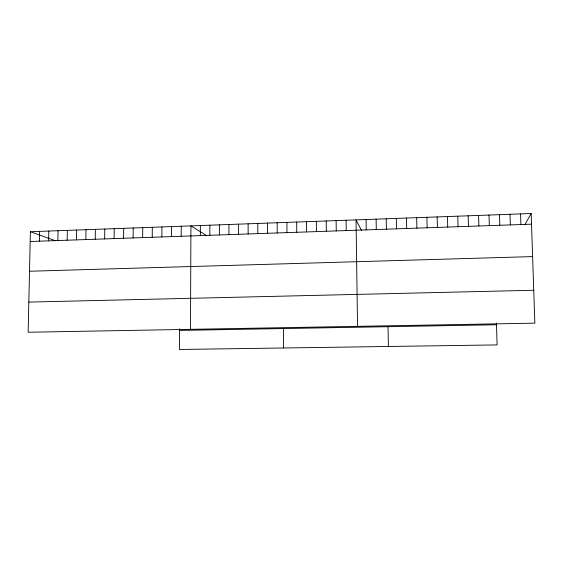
<?xml version="1.0" encoding="UTF-8"?>
<svg xmlns="http://www.w3.org/2000/svg" width="563" height="563" viewBox="0 0 563 563"><rect width="100%" height="100%" fill="white"/><g stroke="black" fill="none" stroke-linecap="round" stroke-linejoin="round"><path stroke-width="0.84" d="M219.373 234.954L219.387 224.848M228.93 234.623L228.93 224.503M209.844 235.285L209.872 225.193M190.477 329.341L190.934 225.883L206.339 235.418M200.351 235.615L200.386 225.538M179.597 328.771L179.484 349.482L497.101 344.915L496.453 323.042M181.173 236.277L181.23 226.235M161.848 236.946L161.919 226.938M171.497 236.608L171.56 226.586M152.228 237.276L152.32 227.283M133.1 237.938L133.206 227.98M142.65 237.607L142.742 227.635M114.099 238.592L114.226 228.669M123.578 238.269L123.698 228.325M104.648 238.923L104.781 229.014M85.836 239.571L85.998 229.697M95.224 239.247L95.372 229.352M76.484 239.894L76.652 230.035M57.862 240.535L58.052 230.71M67.159 240.218L67.335 230.373M39.375 241.175L39.579 231.379M48.601 240.858L48.805 231.048M30.395 231.717L28.15 332.247L534.85 323.162L531.162 213.518L30.395 231.717L55.322 240.718M524.779 224.855L531.162 213.518M30.177 241.492L531.521 224.173M29.508 271.239L532.612 256.594M28.826 302.099L533.745 290.255M179.59 330.404L496.503 324.767M361.516 230.485L356.048 219.88L357.547 326.343M520.571 213.898L520.916 224.538M510.015 214.285L510.345 224.904M499.494 214.665L499.817 225.263M489.015 215.045L489.317 225.629M478.571 215.425L478.86 225.988M468.163 215.805L468.444 226.347M457.789 216.185L458.057 226.706M447.458 216.558L447.712 227.065M437.155 216.931L437.402 227.424M426.895 217.304L427.127 227.776M416.669 217.677L416.887 228.135M406.479 218.05L406.683 228.487M396.324 218.416L396.514 228.838M386.204 218.782L386.38 229.183M388.034 326.695L388.379 346.477M376.119 219.148L376.288 229.535M366.07 219.514L366.224 229.88M346.069 220.246L346.203 230.577M336.125 220.605L336.245 230.921M326.209 220.963L326.322 231.259M316.336 221.322L316.434 231.604M306.49 221.681L306.575 231.942M296.68 222.04L296.757 232.28M286.905 222.392L286.968 232.618M283.471 328.56L283.583 347.99M277.158 222.744L277.214 232.955M267.446 223.103L267.488 233.293M257.77 223.455L257.798 233.631M248.121 223.8L248.142 233.962M238.515 224.151L238.522 234.292"/></g></svg>
